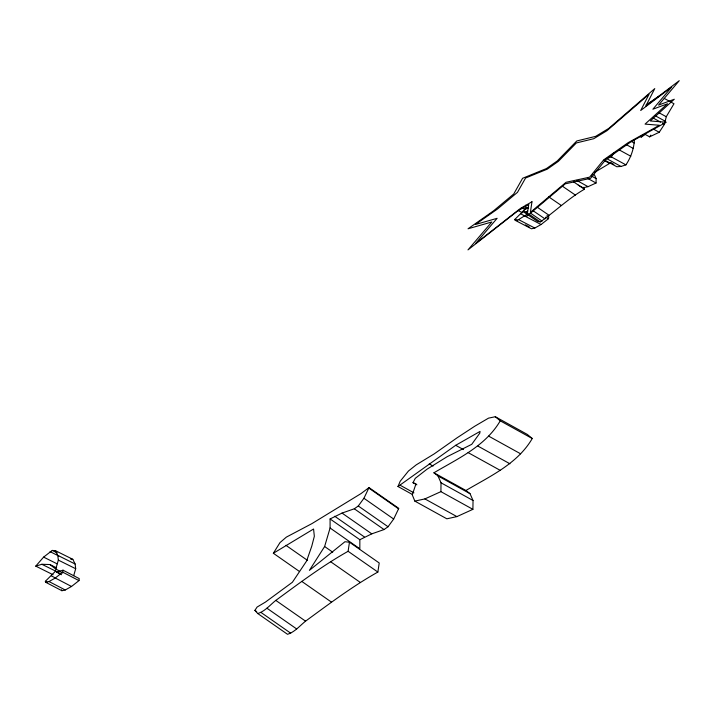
<?xml version="1.0" encoding="UTF-8"?>
<svg xmlns="http://www.w3.org/2000/svg" width="715" height="715" viewBox="0 0 715 715"><rect width="100%" height="100%" fill="white"/><g stroke="black" fill="none" stroke-linecap="round" stroke-linejoin="round"><path stroke-width="1.07" d="M330.08 528.01L330.089 518.947L342.029 513.084L354.3 508.794L358.286 505.988L363.926 498.275L369.029 487.603L398.782 508.365L393.679 519.036L388.048 526.749L384.053 529.556L371.782 533.846L359.851 539.709L359.833 548.771L330.08 528.01L324.619 546.519L309.407 570.356L344.934 541.738L349.465 542.202L379.218 562.973L377.86 572.054C352.423 586.354 329.07 603.961 305.564 621.156C299.8 625.75 294.777 632.051 287.528 634.303L257.766 613.542L254.906 610.369L257.105 607.044L265.471 602.066L292.399 582.251L306.592 561.034L311.767 546.188L314.341 536.259L313.563 529.011L273.353 553.267L299.505 571.517M465.93 490.481L470.014 493.663L473.035 500.5L472.901 509.339L440.896 491.643L441.03 482.804L438.009 475.967L433.925 472.785C458.1 458.467 485.458 446.178 500.25 420.831L532.255 438.518C517.463 463.874 490.106 476.163 465.93 490.481L433.925 472.785M578.31 185.158L583.02 187.759L588.052 186.66L596.051 183.022L596.113 178.607L594.603 175.184L592.726 174.147M604.247 159.865L616.813 166.738L621.013 166.461L625.92 164.87C630.889 157.506 633.91 148.836 634.375 139.961M45.671 582.269L49.022 581.545L55.278 578.024L62.732 572.17L63.027 570.177L79.267 578.623L78.972 580.616L71.518 586.47L65.262 589.991L61.91 590.715L45.671 582.269L45.34 581.322L55.564 571.133L60.337 573.618M257.766 613.542C265.024 611.289 270.047 604.988 275.811 600.394C299.317 583.19 322.671 565.592 348.107 551.292L349.465 542.202M525.114 209.2L514.88 219.389L515.22 220.336L531.46 228.782L534.811 228.058L541.058 224.537L548.512 218.683L548.816 216.69L546.904 215.698M644.796 134.197L649.622 136.842L659.23 132.266L664.485 124.231L666.255 116.715L673.986 103.746L664.324 98.456M60.578 571.464L55.761 569.069L58.344 560.113L57.763 555.367L55.475 550.702L52.267 550.425L43.606 557.119L35.75 566.128L53.098 574.753M73.681 575.691L75.692 568.729L75.111 563.992L72.823 559.318L55.475 550.702M525.883 205.142L525.302 207.136L528.197 208.574M641.552 135.984L640.998 137.325L645.368 134.313M412.528 494.557L397.978 486.513L400.221 481.222L408.462 471.015L416.237 464.848L434.157 453.918L457.1 437.795L474.724 426.238L488.524 418.141L495.307 416.729L527.312 434.425L532.255 438.518M583.44 187.294L584.387 189.234C568.505 198.457 555.117 211.452 540.29 221.918L537.564 221.427L523.085 211.524L523.693 210.192L527.983 207.395M416.881 484.824L413.002 482.679L415.281 478.326L427.07 469.165L447.09 456.733L471.748 444.319L479.792 433.165L480.051 431.413L455.696 445.302L397.978 486.513M621.013 166.461L606.517 158.533L611.423 156.942L613.604 153.108M273.353 553.267L279.985 542.605L286.349 537.126L311.919 523.621L361.048 493.565L369.029 487.603M649.622 136.842L650.829 135.135M515.22 220.336L518.572 219.612L527.304 214.143M646.083 104.953L659.489 95.819M594.46 172.476L611.289 162.421M523.085 211.524L525.811 212.006L527.634 211.175M413.002 482.679L415.978 483.849L412.278 494.86L414.834 501.108L424.898 498.909L440.896 491.643M414.834 501.108L446.839 518.804L456.903 516.605L472.901 509.339M55.564 571.133L56.744 572.223L63.027 570.177M35.75 566.128L41.863 564.278L49.898 564.537L56.646 567.889M70.678 559.13L72.823 559.318M522.004 207.609L525.856 209.522M517.821 210.424L522.638 212.811M52.267 550.425L57.084 552.811M57.763 555.367L75.111 563.992M50.068 551.649L58.737 555.957M58.344 560.113L75.692 568.729M43.606 557.119L57.093 563.822M41.863 564.278L58.237 572.411M545.652 217.199L548.512 218.683M520.931 213.955L525.713 216.439M524.819 216.091L541.058 224.537M518.572 219.612L534.811 228.058M514.88 219.389L517.749 220.881M525.391 224.859L529.207 226.843M62.732 572.17L78.972 580.616M59.872 571.473L62.732 572.965M56.744 572.223L61.526 574.708M51.391 575.888L55.207 577.872M55.278 578.024L71.518 586.47M49.022 581.545L65.262 589.991M45.34 581.322L47.244 582.323M658.515 112.487L666.255 116.715M654.922 115.58L665.549 121.398M652.884 117.886L660.615 122.113M662.555 123.177L664.485 124.231M653.43 129.093L659.23 132.266M631.327 141.436L634.223 143.018M626.358 144.662L633.115 148.363M619.226 149.909L630.818 156.254M611.423 156.942L625.92 164.87M611.888 163.324L613.819 164.379M604.005 160.383L609.654 163.503M591.412 175.997L596.113 178.607M587.578 178.339L596.051 183.022M576.755 180.412L588.052 186.66M488.613 436.105L520.618 453.802M477.933 446.097L509.938 463.785M455.696 445.302L463.463 449.592M468.111 452.604L500.116 470.291M429.215 463.91L433.102 466.055M438.009 475.967L470.014 493.663M441.03 482.804L473.035 500.5M400.32 485.333L413.905 492.832M424.898 498.909L456.903 516.605M573.537 181.798L584.387 189.234M562.714 186.409L575.378 195.07M548.62 196.786L561.284 205.455M537.144 207.127L548.905 215.179M533.256 210.845L545.009 218.888M530.351 213.034L542.113 221.078M525.811 212.006L540.29 221.918M368.806 488.068L398.559 508.83M363.926 498.275L393.679 519.036M358.286 505.988L388.048 526.749M354.3 508.794L384.053 529.556M342.029 513.084L371.782 533.846M334.692 516.239L364.453 537.001M330.089 518.947L359.851 539.709M348.107 551.292L377.86 572.054M324.619 546.519L332.734 552.186M330.544 561.668L360.306 582.43M285.893 545.304L307.53 560.408M301.757 581.384L331.51 602.146M275.811 600.394L305.564 621.156M266.936 608.206L296.689 628.968M260.948 612.415L290.701 633.177M254.906 610.369L256.712 611.629M49.898 564.537L55.761 569.069M495.307 416.729L500.25 420.831M61.579 589.777L61.91 590.715M528.707 204.606L526.973 216.153L565.288 183.827L590.572 178.321L606.016 159.347L630.728 141.981L666.21 122.229L650.301 120.96L674.29 99.242L658.587 105.078L679.25 80.697L645.833 105.99L654.77 88.597L608.778 128.396L595.64 136.368L576.808 140.953L557.226 160.982L546.448 168.552L522.602 178.276L513.719 194.015L493.466 210.907L468.039 228.782L491.813 221.981L467.976 249.893L517.723 210.952L528.707 204.606M531.969 201.755L530.378 212.391L566.048 182.289L589.625 177.159L603.719 159.838L628.074 142.723L659.445 125.259L645.046 124.115L667.497 103.782L652.884 109.216L671.662 87.051L640.703 110.485L649.023 94.308L606.981 130.684L593.745 138.71L576.37 142.946L558.361 161.358L547.252 169.169L525.579 178.008L517.49 192.326L497.551 208.968L475.404 224.519L497.122 218.316L475.564 243.556L520.547 208.342L531.969 201.755"/></g></svg>
